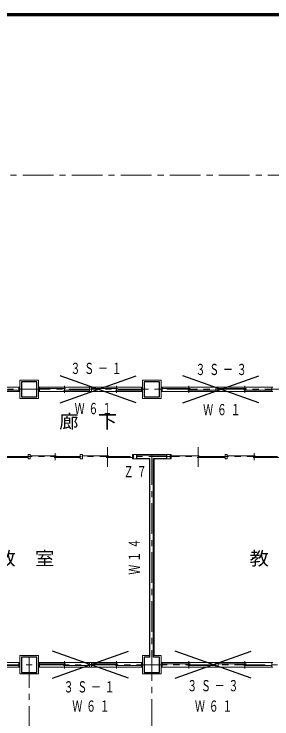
# Model space of a CAD drawing. Units: millimetres at full size, sheet at 1:200; details may follow other scales. Extents: x -55340 to 55340, y -38040 to 38040.
# Drawn here: x -22170 to -13762, y 15008 to 38040 of the extents above; entities that cross this region are included whole.
import ezdxf
from ezdxf.enums import TextEntityAlignment as Align

# ---------------------------------------------------------------- set-up
doc = ezdxf.new("R2010")
doc.units = ezdxf.units.MM
doc.header["$LTSCALE"] = 200
doc.linetypes.add('CHAIN1', pattern=[8, 5, -1, 1, -1])
for name, color, linetype, lineweight in [('0-0_補助線', 4, 'Continuous', 9), ('0-1_通り芯', 3, 'Continuous', 18), ('0-5_建具(ｻｯｼ)', 4, 'Continuous', 9), ('0-B_文字', 4, 'Continuous', 9), ('2-0_補助線', 2, 'Continuous', 25), ('2-2_躯体', 2, 'Continuous', 25), ('F-0_F-0ﾚｲﾔ', 5, 'Continuous', 50)]:
    doc.layers.add(name, color=color, linetype=linetype, lineweight=lineweight)
doc.layers.add('2-3_外壁', color=2, linetype='Continuous')
doc.styles.add('ＭＳ ゴシック', font='')
doc.styles.get('ＭＳ ゴシック').set_extended_font_data('MS Gothic')

msp = doc.modelspace()

# ---------------------------------------------------------------- linework, layer by layer
at = {"layer": '0-0_補助線', "color": 3, "lineweight": 18}
for p, q in [((-22013.5, 25853.6), (-21978.5, 25853.6)), ((-22013.5, 25703.6), (-22013.5, 25853.6)), ((-21343.5, 25853.6), (-21378.5, 25853.6)), ((-21343.5, 25703.6), (-21343.5, 25853.6)), ((-21343.5, 25804.3), (-20493.5, 25804.3)), ((-20528.5, 25660.7), (-20528.5, 25896.5)), ((-19713.5, 25853.6), (-19643.5, 25853.6)), ((-19713.5, 25703.6), (-19713.5, 25853.6)), ((-19643.5, 25804.3), (-18793.5, 25804.3)), ((-18828.5, 25660.7), (-18828.5, 25896.5)), ((-17343.5, 25804.3), (-16431, 25804.3)), ((-16466, 25660.7), (-16466, 25896.5)), ((-15518.5, 25703.6), (-15518.5, 25853.6)), ((-15518.5, 25804.3), (-14606, 25804.3)), ((-14641, 25660.7), (-14641, 25896.5)), ((-22863.5, 25752.9), (-22013.5, 25752.9)), ((-22013.5, 25703.6), (-21978.5, 25703.6)), ((-21343.5, 25703.6), (-21378.5, 25703.6)), ((-20563.5, 25752.9), (-19713.5, 25752.9)), ((-18863.5, 25752.9), (-18013.5, 25752.9)), ((-18013.5, 25703.6), (-17978.5, 25703.6)), ((-17343.5, 25703.6), (-17378.5, 25703.6)), ((-16501, 25752.9), (-15588.5, 25752.9)), ((-15588.5, 25703.6), (-15518.5, 25703.6)), ((-14676, 25752.9), (-13763.5, 25752.9)), ((-13763.5, 25703.6), (-13728.5, 25703.6)), ((-19128.5, 23242.7), (-19128.5, 23883.2)), ((-16166, 23242.7), (-16166, 23883.2)), ((-22563.5, 23552.9), (-21713.5, 23552.9)), ((-21713.5, 23653.6), (-21643.5, 23653.6)), ((-21713.5, 23503.6), (-21713.5, 23653.6)), ((-21643.5, 23604.3), (-20793.5, 23604.3)), ((-20863.5, 23552.9), (-20013.5, 23552.9)), ((-20828.5, 23460.7), (-20828.5, 23696.4)), ((-20013.5, 23503.6), (-19943.5, 23503.6)), ((-19943.5, 23503.6), (-19943.5, 23653.6)), ((-19943.5, 23604.3), (-19093.5, 23604.3)), ((-19163.5, 23552.9), (-18313.5, 23552.9)), ((-18313.5, 23503.6), (-18278.5, 23503.6)), ((-18278.5, 23653.6), (-18278.5, 23503.6)), ((-18278.5, 23503.6), (-17753.5, 23503.6)), ((-17753.5, 23503.6), (-17753.5, 17078.6)), ((-17603.5, 23503.6), (-17078.5, 23503.6)), ((-17043.5, 23653.6), (-17078.5, 23653.6)), ((-17043.5, 23503.6), (-17078.5, 23503.6)), ((-17043.5, 23503.6), (-17043.5, 23653.6)), ((-17043.5, 23604.3), (-16131, 23604.3)), ((-16201, 23552.9), (-15288.5, 23552.9)), ((-15288.5, 23503.6), (-15218.5, 23503.6)), ((-15218.5, 23503.6), (-15218.5, 23653.6)), ((-15218.5, 23604.3), (-14306, 23604.3)), ((-14376, 23552.9), (-13463.5, 23552.9)), ((-14341, 23460.7), (-14341, 23696.4)), ((-21343.5, 16853.6), (-21378.5, 16853.6)), ((-21343.5, 16703.6), (-21343.5, 16853.6)), ((-20528.5, 16660.8), (-20528.5, 16896.5)), ((-19713.5, 16853.6), (-19643.5, 16853.6)), ((-19713.5, 16703.6), (-19713.5, 16853.6)), ((-18828.5, 16660.8), (-18828.5, 16896.5)), ((-16466, 16660.8), (-16466, 16896.5)), ((-15518.5, 16703.6), (-15518.5, 16853.6)), ((-14641, 16660.8), (-14641, 16896.5)), ((-22863.5, 16752.9), (-22013.5, 16752.9)), ((-22013.5, 16703.6), (-21978.5, 16703.6)), ((-21343.5, 16703.6), (-21378.5, 16703.6)), ((-21343.5, 16804.3), (-20493.5, 16804.3)), ((-20563.5, 16752.9), (-19713.5, 16752.9)), ((-19643.5, 16804.3), (-18793.5, 16804.3)), ((-18863.5, 16752.9), (-18013.5, 16752.9)), ((-18013.5, 16703.6), (-17978.5, 16703.6)), ((-17343.5, 16703.6), (-17378.5, 16703.6)), ((-17343.5, 16804.3), (-16431, 16804.3)), ((-16501, 16752.9), (-15588.5, 16752.9)), ((-15588.5, 16703.6), (-15518.5, 16703.6)), ((-15518.5, 16804.3), (-14606, 16804.3)), ((-14676, 16752.9), (-13763.5, 16752.9)), ((-13763.5, 16703.6), (-13728.5, 16703.6))]:
    msp.add_line(p, q, dxfattribs=at)
for points in [[(-21378.5, 25478.6), (-21978.5, 25478.6), (-21978.5, 26078.6), (-21378.5, 26078.6)], [(-17378.5, 25478.6), (-17978.5, 25478.6), (-17978.5, 26078.6), (-17378.5, 26078.6)], [(-21978.5, 17078.6), (-21378.5, 17078.6), (-21378.5, 16478.6), (-21978.5, 16478.6)]]:
    msp.add_lwpolyline(points, close=True, dxfattribs=at)
for points in [[(-19713.5, 25703.6), (-19643.5, 25703.6), (-19643.5, 25853.6)], [(-18013.5, 25703.6), (-18013.5, 25853.6), (-17978.5, 25853.6)], [(-17343.5, 25703.6), (-17343.5, 25853.6), (-17378.5, 25853.6)], [(-15588.5, 25703.6), (-15588.5, 25853.6), (-15518.5, 25853.6)], [(-13763.5, 25703.6), (-13763.5, 25853.6), (-13728.5, 25853.6)], [(-21713.5, 23503.6), (-21643.5, 23503.6), (-21643.5, 23653.6)], [(-20013.5, 23503.6), (-20013.5, 23653.6), (-19943.5, 23653.6)], [(-18313.5, 23503.6), (-18313.5, 23653.6), (-18278.5, 23653.6)], [(-18278.5, 23653.6), (-17078.5, 23653.6), (-17078.5, 23503.6)], [(-17603.5, 23503.6), (-17603.5, 17078.6), (-17378.5, 17078.6), (-17378.5, 16478.6), (-17978.5, 16478.6), (-17978.5, 17078.6), (-17753.5, 17078.6)], [(-15288.5, 23503.6), (-15288.5, 23653.6), (-15218.5, 23653.6)], [(-22013.5, 16703.6), (-22013.5, 16853.6), (-21978.5, 16853.6)], [(-19713.5, 16703.6), (-19643.5, 16703.6), (-19643.5, 16853.6)], [(-18013.5, 16703.6), (-18013.5, 16853.6), (-17978.5, 16853.6)], [(-17343.5, 16703.6), (-17343.5, 16853.6), (-17378.5, 16853.6)], [(-15588.5, 16703.6), (-15588.5, 16853.6), (-15518.5, 16853.6)], [(-13763.5, 16703.6), (-13763.5, 16853.6), (-13728.5, 16853.6)]]:
    msp.add_lwpolyline(points, dxfattribs=at)
at = {"layer": '0-1_通り芯', "color": 4, "linetype": 'CHAIN1', "lineweight": 9}
for p, q in [((39909.7, 32778.6), (-43658.8, 32778.6)), ((41409.7, 25778.6), (-45158.8, 25778.6)), ((29621.5, 23578.6), (-43658.8, 23578.6)), ((-17678.5, 23653.6), (-17678.5, 9683.5)), ((-21678.5, 17028.6), (-21678.5, 9683.5)), ((19621.5, 16778.6), (-45158.8, 16778.6))]:
    msp.add_line(p, q, dxfattribs=at)
at = {"layer": '0-5_建具(ｻｯｼ)'}
for p, q in [((-25343.5, 25853.6), (-22013.5, 25853.6)), ((-21343.5, 25853.6), (-18013.5, 25853.6)), ((-17343.5, 25853.6), (-13763.5, 25853.6)), ((-22013.5, 25703.6), (-25343.5, 25703.6)), ((-18013.5, 25703.6), (-21343.5, 25703.6)), ((-13763.5, 25703.6), (-17343.5, 25703.6)), ((-25343.5, 16853.6), (-22013.5, 16853.6)), ((-21343.5, 16853.6), (-18013.5, 16853.6)), ((-17343.5, 16853.6), (-13763.5, 16853.6)), ((-22013.5, 16703.6), (-25343.5, 16703.6)), ((-18013.5, 16703.6), (-21343.5, 16703.6)), ((-13763.5, 16703.6), (-17343.5, 16703.6))]:
    msp.add_line(p, q, dxfattribs=at)
at = {"layer": '2-0_補助線'}
for p, q in [((-18191.7, 25339.2), (-20665.3, 26218)), ((-20665.3, 25339.2), (-18191.7, 26218)), ((-14191.7, 25339.2), (-16665.3, 26218)), ((-16665.3, 25339.2), (-14191.7, 26218)), ((-18441.7, 16339.2), (-20915.3, 17218)), ((-20915.3, 16339.2), (-18441.7, 17218)), ((-14441.7, 16339.2), (-16915.3, 17218)), ((-16915.3, 16339.2), (-14441.7, 17218))]:
    msp.add_line(p, q, dxfattribs=at)
at = {"layer": '2-2_躯体'}
for p, q in [((-18163.5, 23518.6), (-18163.5, 23638.6)), ((-18163.5, 23638.6), (-17193.5, 23638.6)), ((-18163.5, 23518.6), (-17738.5, 23518.6)), ((-17738.5, 17028.6), (-17738.5, 23518.6)), ((-17193.5, 23518.6), (-17193.5, 23638.6)), ((-17928.5, 17028.6), (-17928.5, 16528.6)), ((-17738.5, 17028.6), (-17928.5, 17028.6)), ((-17428.5, 17028.6), (-17618.5, 17028.6))]:
    msp.add_line(p, q, dxfattribs=at)
for points in [[(-21928.5, 25528.6), (-21428.5, 25528.6), (-21428.5, 26028.6), (-21928.5, 26028.6)], [(-17928.5, 25528.6), (-17428.5, 25528.6), (-17428.5, 26028.6), (-17928.5, 26028.6)], [(-21928.5, 16528.6), (-21428.5, 16528.6), (-21428.5, 17028.6), (-21928.5, 17028.6)]]:
    msp.add_lwpolyline(points, close=True, dxfattribs=at)
for points in [[(-17618.5, 17028.6), (-17618.5, 23518.6), (-17193.5, 23518.6)], [(-17928.5, 16528.6), (-17428.5, 16528.6), (-17428.5, 17028.6)]]:
    msp.add_lwpolyline(points, dxfattribs=at)
at = {"layer": 'F-0_F-0ﾚｲﾔ'}
for p, q in [((-55340, 38040), (55340, 38040)), ((-55300, 38000), (55300, 38000))]:
    msp.add_line(p, q, dxfattribs=at)

# ---------------------------------------------------------------- texts
at = {"layer": '0-B_文字', "color": 2, "style": 'ＭＳ ゴシック', "width": 1.05}
for s, p in [('廊\u3000下', (-20699.1, 24376.2)), ('教\u3000室', (-22746.9, 19900.3)), ('教\u3000室', (-14489.2, 19900.3))]:
    msp.add_text(s, height=439.9, dxfattribs=at).set_placement(p, align=Align.BOTTOM_LEFT)
at = {"layer": '2-0_補助線', "char_height": 366.6, "attachment_point": 7, "style": 'ＭＳ ゴシック'}
for s, insert in [('\\T1.38;\\W0.65;３Ｓ－１', (-20332.1, 26272.4)), ('\\T1.38;\\W0.65;３Ｓ－３', (-16254.5, 26238.2)), ('\\T1.38;\\W0.65;Ｗ６１', (-20195.1, 24961.4)), ('\\T1.38;\\W0.65;Ｗ６１', (-16003.5, 24926.5)), ('\\T1.37;\\W0.65;３Ｓ－１', (-20554.3, 15866)), ('\\T1.38;\\W0.65;３Ｓ－３', (-16523.8, 15905.2)), ('\\T1.38;\\W0.65;Ｗ６１', (-20271.7, 15238.4)), ('\\T1.38;\\W0.65;Ｗ６１', (-16271.7, 15238.4))]:
    msp.add_mtext(s, dxfattribs=dict(at, insert=insert))
at = {"layer": '2-3_外壁', "insert": (-18597, 22903.2), "char_height": 366.6, "attachment_point": 7, "style": 'ＭＳ ゴシック'}
msp.add_mtext('\\T1.31;\\W0.65;Ｚ７', dxfattribs=at)
at = {"layer": '2-3_外壁', "insert": (-18067.9, 19721.2), "char_height": 366.6, "attachment_point": 7, "rotation": 90, "style": 'ＭＳ ゴシック'}
msp.add_mtext('\\T1.31;\\W0.65;Ｗ１４', dxfattribs=at)

doc.saveas('drawing.dxf')
